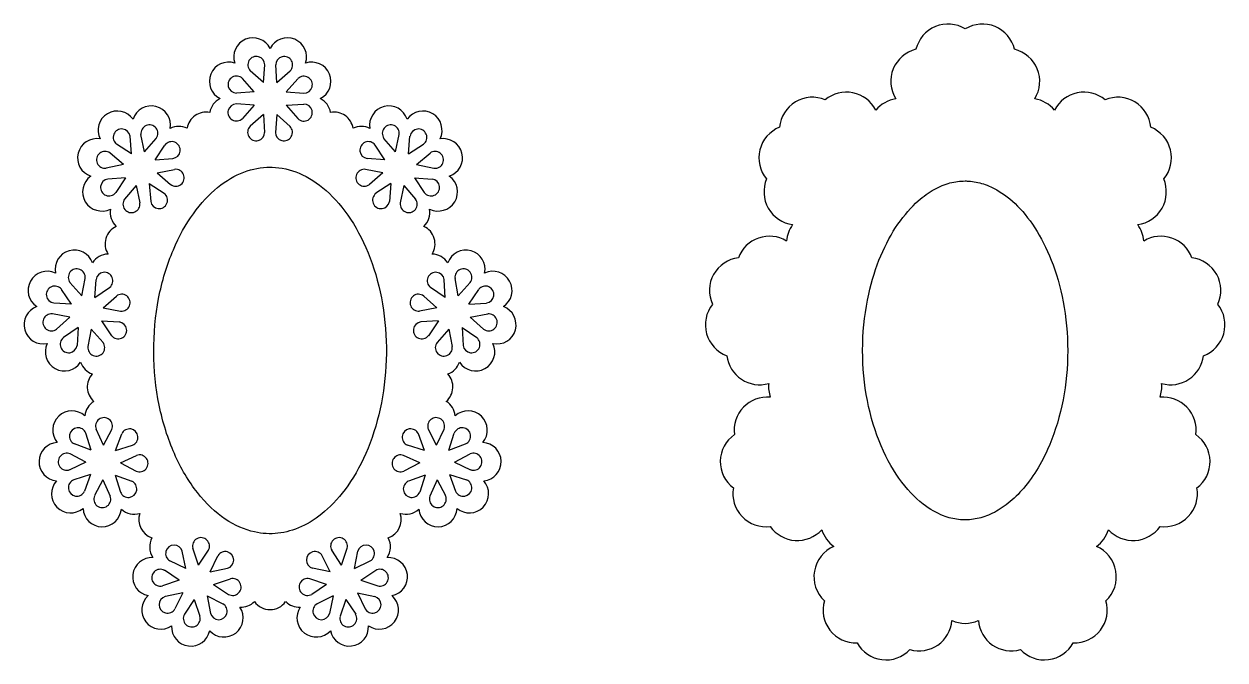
# Model space of a CAD drawing. Extents: x -287 to 212, y -395 to -133.
# Drawn here: x -267.6 to -93.2, y -395.3 to -303 of the extents above; entities that cross this region are included whole.
import ezdxf

# ---------------------------------------------------------------- set-up
doc = ezdxf.new("R2010")
doc.units = 0
doc.layers.get('0').update_dxf_attribs({"linetype": 'CONTINUOUS'})

msp = doc.modelspace()

# ---------------------------------------------------------------- linework, layer by layer
for p, q in [((-232.84, -311.49), (-234.77, -309.78)), ((-232.84, -311.49), (-232.66, -308.92)), ((-230.92, -311.49), (-231.07, -308.92)), ((-230.92, -311.49), (-228.97, -309.8)), ((-234.2, -312.86), (-235.9, -310.91)), ((-229.56, -312.86), (-227.85, -310.93)), ((-234.2, -312.86), (-236.78, -313.01)), ((-229.56, -312.86), (-226.98, -313.04)), ((-234.2, -314.78), (-236.78, -314.6)), ((-234.2, -314.78), (-235.91, -316.71)), ((-229.56, -314.78), (-226.98, -314.63)), ((-229.56, -314.78), (-227.86, -316.73)), ((-232.84, -316.14), (-234.79, -317.83)), ((-232.84, -316.14), (-232.69, -318.72)), ((-230.92, -316.14), (-231.1, -318.72)), ((-230.92, -316.14), (-228.99, -317.85)), ((-250.11, -321.57), (-250.64, -319.04)), ((-213.67, -321.57), (-213.14, -319.04)), ((-252.02, -321.85), (-254.18, -320.44)), ((-252.02, -321.85), (-252.22, -319.28)), ((-250.11, -321.57), (-248.43, -319.61)), ((-248.57, -322.71), (-247.16, -320.56)), ((-215.22, -322.71), (-216.63, -320.56)), ((-213.67, -321.57), (-215.35, -319.61)), ((-211.77, -321.85), (-211.57, -319.28)), ((-211.77, -321.85), (-209.61, -320.44)), ((-253.16, -323.4), (-255.12, -321.72)), ((-248.57, -322.71), (-246, -322.52)), ((-215.22, -322.71), (-217.79, -322.52)), ((-210.62, -323.4), (-208.66, -321.72)), ((-253.16, -323.4), (-255.69, -323.93)), ((-248.29, -324.62), (-245.76, -324.09)), ((-215.5, -324.62), (-218.02, -324.09)), ((-210.62, -323.4), (-208.1, -323.93)), ((-252.88, -325.3), (-255.46, -325.5)), ((-252.88, -325.3), (-254.29, -327.46)), ((-249.43, -326.16), (-249.23, -328.74)), ((-249.43, -326.16), (-247.27, -327.57)), ((-248.29, -324.62), (-246.33, -326.3)), ((-215.5, -324.62), (-217.46, -326.3)), ((-214.35, -326.16), (-216.51, -327.57)), ((-214.35, -326.16), (-214.55, -328.74)), ((-210.9, -325.3), (-209.49, -327.46)), ((-210.9, -325.3), (-208.33, -325.5)), ((-251.34, -326.45), (-253.02, -328.41)), ((-251.34, -326.45), (-250.81, -328.97)), ((-212.45, -326.45), (-212.98, -328.97)), ((-212.45, -326.45), (-210.77, -328.41)), ((-259.23, -342.45), (-258.75, -339.92)), ((-257.32, -342.68), (-257.17, -340.11)), ((-206.46, -342.68), (-206.61, -340.11)), ((-204.55, -342.45), (-205.03, -339.92)), ((-260.74, -343.64), (-262.2, -341.51)), ((-259.23, -342.45), (-260.95, -340.53)), ((-257.32, -342.68), (-255.19, -341.23)), ((-206.46, -342.68), (-208.6, -341.23)), ((-204.55, -342.45), (-202.84, -340.53)), ((-203.04, -343.64), (-201.59, -341.51)), ((-260.74, -343.64), (-263.32, -343.5)), ((-256.13, -344.19), (-254.2, -342.48)), ((-207.65, -344.19), (-209.58, -342.48)), ((-203.04, -343.64), (-200.47, -343.5)), ((-260.97, -345.56), (-263.51, -345.07)), ((-256.13, -344.19), (-253.6, -344.67)), ((-207.65, -344.19), (-210.19, -344.67)), ((-202.81, -345.56), (-200.28, -345.07)), ((-260.97, -345.56), (-262.9, -347.27)), ((-259.78, -347.07), (-261.91, -348.52)), ((-259.78, -347.07), (-259.93, -349.64)), ((-256.36, -346.1), (-254.9, -348.24)), ((-256.36, -346.1), (-253.78, -346.25)), ((-207.43, -346.1), (-210, -346.25)), ((-207.43, -346.1), (-208.88, -348.24)), ((-204, -347.07), (-201.87, -348.52)), ((-204, -347.07), (-203.86, -349.64)), ((-202.81, -345.56), (-200.89, -347.27)), ((-257.87, -347.29), (-258.35, -349.83)), ((-257.87, -347.29), (-256.15, -349.22)), ((-205.92, -347.29), (-207.63, -349.22)), ((-205.92, -347.29), (-205.43, -349.83)), ((-257.88, -364.85), (-258.65, -362.38)), ((-256.08, -364.15), (-257.17, -361.81)), ((-256.08, -364.15), (-254.89, -361.86)), ((-254.32, -364.92), (-253.43, -362.5)), ((-209.46, -364.92), (-210.35, -362.5)), ((-207.7, -364.15), (-208.9, -361.86)), ((-207.7, -364.15), (-206.62, -361.81)), ((-205.91, -364.85), (-205.14, -362.38)), ((-257.88, -364.85), (-260.3, -363.96)), ((-254.32, -364.92), (-251.86, -364.15)), ((-209.46, -364.92), (-211.93, -364.15)), ((-205.91, -364.85), (-203.49, -363.96)), ((-258.65, -366.61), (-260.93, -365.41)), ((-253.62, -366.71), (-251.28, -365.63)), ((-210.16, -366.71), (-212.5, -365.63)), ((-205.13, -366.61), (-202.85, -365.41)), ((-258.65, -366.61), (-260.99, -367.69)), ((-253.62, -366.71), (-251.34, -367.91)), ((-210.16, -366.71), (-212.45, -367.91)), ((-205.13, -366.61), (-202.79, -367.69)), ((-257.95, -368.4), (-260.41, -369.17)), ((-257.95, -368.4), (-258.84, -370.82)), ((-256.19, -369.17), (-257.38, -371.46)), ((-256.19, -369.17), (-255.1, -371.52)), ((-254.39, -368.47), (-251.97, -369.37)), ((-254.39, -368.47), (-253.62, -370.94)), ((-209.39, -368.47), (-211.81, -369.37)), ((-209.39, -368.47), (-210.16, -370.94)), ((-207.6, -369.17), (-208.68, -371.52)), ((-207.6, -369.17), (-206.4, -371.46)), ((-205.84, -368.4), (-203.37, -369.17)), ((-205.84, -368.4), (-204.94, -370.82)), ((-244.13, -382.06), (-244.64, -379.53)), ((-242.27, -381.55), (-243.11, -379.11)), ((-242.27, -381.55), (-240.84, -379.4)), ((-240.6, -382.5), (-239.46, -380.19)), ((-223.18, -382.5), (-224.32, -380.19)), ((-221.51, -381.55), (-222.94, -379.4)), ((-221.51, -381.55), (-220.68, -379.11)), ((-219.65, -382.06), (-219.15, -379.53)), ((-244.13, -382.06), (-246.44, -380.92)), ((-219.65, -382.06), (-217.34, -380.92)), ((-245.08, -383.73), (-247.23, -382.3)), ((-240.6, -382.5), (-238.07, -382)), ((-240.09, -384.36), (-237.65, -383.53)), ((-223.69, -384.36), (-226.13, -383.53)), ((-223.18, -382.5), (-225.71, -382)), ((-218.7, -383.73), (-216.55, -382.3)), ((-245.08, -383.73), (-247.52, -384.57)), ((-240.09, -384.36), (-237.94, -385.79)), ((-223.69, -384.36), (-225.84, -385.79)), ((-218.7, -383.73), (-216.26, -384.57)), ((-244.57, -385.59), (-247.1, -386.1)), ((-244.57, -385.59), (-245.71, -387.9)), ((-242.9, -386.54), (-244.33, -388.69)), ((-242.9, -386.54), (-242.07, -388.98)), ((-241.04, -386.03), (-238.73, -387.17)), ((-241.04, -386.03), (-240.54, -388.56)), ((-222.74, -386.03), (-225.05, -387.17)), ((-222.74, -386.03), (-223.25, -388.56)), ((-220.88, -386.54), (-221.72, -388.98)), ((-220.88, -386.54), (-219.45, -388.69)), ((-219.21, -385.59), (-216.68, -386.1)), ((-219.21, -385.59), (-218.07, -387.9))]:
    msp.add_line(p, q)
for centre, radius, start, end in [((-133.43, -307.79), 4.79, 58.5868, 166.4132), ((-128.43, -307.79), 4.79, 13.5868, 121.4132), ((-234.38, -307.79), 2.79, 26.5672, 198.4328), ((-229.38, -307.79), 2.79, 341.5672, 153.4328), ((-136.96, -311.32), 4.79, 103.5868, 211.7577), ((-124.9, -311.32), 4.79, 328.1877, 76.4132), ((-237.91, -311.32), 2.79, 71.5672, 243.4328), ((-233.89, -308.92), 1.23, 359.9632, 224.5637), ((-229.84, -308.93), 1.23, 314.9632, 179.5637), ((-225.85, -311.32), 2.79, 296.5672, 108.4328), ((-236.77, -311.78), 1.23, 44.9632, 269.5637), ((-226.98, -311.8), 1.23, 269.9632, 134.5637), ((-237.91, -316.32), 2.79, 116.5672, 169.9247), ((-225.85, -316.32), 2.79, 10.171, 63.4328), ((-153.13, -318.41), 4.79, 67.0097, 174.8361), ((-148.19, -317.67), 4.79, 27.0656, 129.8361), ((-140.24, -318.57), 4.79, 99.5276, 140.0824), ((-121.64, -318.57), 4.79, 39.9176, 80.1959), ((-113.69, -317.67), 4.79, 50.1639, 152.9344), ((-108.75, -318.41), 4.79, 5.1639, 112.9903), ((-254.08, -318.41), 2.79, 34.9901, 206.8556), ((-249.14, -317.67), 2.79, 349.9901, 161.8556), ((-236.78, -315.83), 1.23, 89.9632, 314.5637), ((-226.99, -315.86), 1.23, 224.9632, 89.5637), ((-214.65, -317.67), 2.79, 18.1444, 190.0099), ((-209.7, -318.41), 2.79, 333.1444, 145.0099), ((-241.19, -318.57), 2.79, 79.0184, 170.706), ((-222.59, -318.57), 2.79, 9.294, 100.475), ((-253.44, -319.46), 1.23, 8.386, 232.9865), ((-249.42, -318.87), 1.23, 323.386, 187.9865), ((-245.12, -320.65), 2.79, 65.1111, 116.8556), ((-233.92, -318.71), 1.23, 134.9632, 359.5637), ((-229.87, -318.72), 1.23, 179.9632, 44.5637), ((-218.66, -320.65), 2.79, 63.1444, 114.8889), ((-214.36, -318.87), 1.23, 352.0135, 216.614), ((-210.35, -319.46), 1.23, 307.0135, 171.614), ((-156.11, -322.42), 4.79, 112.0097, 219.8361), ((-105.77, -322.42), 4.79, 320.1639, 67.9903), ((-257.06, -322.42), 2.79, 79.9901, 251.8556), ((-246.17, -321.3), 1.23, 278.386, 142.9865), ((-217.61, -321.3), 1.23, 37.0135, 261.614), ((-206.73, -322.42), 2.79, 288.1444, 100.0099), ((-255.86, -322.71), 1.23, 53.386, 277.9865), ((-207.93, -322.71), 1.23, 262.0135, 126.614), ((-245.59, -325.31), 1.23, 233.386, 97.9865), ((-218.19, -325.31), 1.23, 82.0135, 306.614), ((-256.33, -327.36), 2.79, 124.9901, 296.8556), ((-255.28, -326.72), 1.23, 98.386, 322.9865), ((-208.51, -326.72), 1.23, 217.0135, 81.614), ((-207.46, -327.36), 2.79, 243.1444, 55.0099), ((-155.37, -327.36), 4.79, 157.0097, 262.4713), ((-106.51, -327.36), 4.79, 277.5287, 22.9903), ((-248.01, -328.56), 1.23, 188.386, 52.9865), ((-215.77, -328.56), 1.23, 127.0135, 351.614), ((-252.03, -329.14), 1.23, 143.386, 7.9865), ((-211.76, -329.14), 1.23, 172.0135, 36.614), ((-252.31, -330.34), 2.79, 169.9901, 226.7198), ((-211.47, -330.34), 2.79, 313.2802, 10.0099), ((-253.06, -334.91), 2.79, 114.7003, 211.8866), ((-210.72, -334.91), 2.79, 328.1134, 65.2997), ((-152.11, -334.91), 4.79, 144.3058, 175.0019), ((-109.77, -334.91), 4.79, 4.9981, 35.6942), ((-159.37, -338.59), 4.79, 58.749, 159.6595), ((-102.51, -338.59), 4.79, 20.3405, 121.251), ((-260.32, -338.59), 2.79, 19.8136, 191.6791), ((-255.36, -339.18), 2.79, 91.4743, 146.6791), ((-208.42, -339.18), 2.79, 33.3209, 88.5257), ((-203.46, -338.59), 2.79, 348.3209, 160.1864), ((-163.29, -341.68), 4.79, 96.8331, 204.6595), ((-98.59, -341.68), 4.79, 335.3405, 83.1669), ((-264.25, -341.68), 2.79, 64.8136, 236.6791), ((-259.97, -339.77), 1.23, 353.2095, 217.81), ((-255.95, -340.26), 1.23, 308.2095, 172.81), ((-207.83, -340.26), 1.23, 7.19, 231.7905), ((-203.81, -339.77), 1.23, 322.19, 186.7905), ((-199.54, -341.68), 2.79, 303.3209, 115.1864), ((-263.16, -342.27), 1.23, 38.2095, 262.81), ((-200.62, -342.27), 1.23, 277.19, 141.7905), ((-253.45, -343.45), 1.23, 263.2095, 127.81), ((-210.33, -343.45), 1.23, 52.19, 276.7905), ((-264.83, -346.65), 2.79, 109.8136, 281.6791), ((-263.65, -346.3), 1.23, 83.2095, 307.81), ((-200.13, -346.3), 1.23, 232.19, 96.7905), ((-198.95, -346.65), 2.79, 258.3209, 70.1864), ((-163.88, -346.65), 4.79, 141.8331, 249.6595), ((-98, -346.65), 4.79, 290.3405, 38.1669), ((-253.94, -347.47), 1.23, 218.2095, 82.81), ((-209.85, -347.47), 1.23, 97.19, 321.7905), ((-261.15, -349.49), 1.23, 128.2095, 352.81), ((-202.63, -349.49), 1.23, 187.19, 51.7905), ((-261.74, -350.57), 2.79, 154.8136, 326.6791), ((-257.13, -349.97), 1.23, 173.2095, 37.81), ((-206.66, -349.97), 1.23, 142.19, 6.7905), ((-202.04, -350.57), 2.79, 213.3209, 25.1864), ((-256.78, -351.16), 2.79, 199.8136, 250.3446), ((-207.01, -351.16), 2.79, 289.6554, 340.1864), ((-160.79, -350.57), 4.79, 186.8331, 285.9768), ((-101.09, -350.57), 4.79, 254.0232, 353.1669), ((-255.65, -355.67), 2.79, 137.6726, 228.8475), ((-208.13, -355.67), 2.79, 311.1525, 42.3274), ((-154.7, -355.67), 4.79, 174.1229, 198.3958), ((-107.18, -355.67), 4.79, 341.6042, 5.8771), ((-159.7, -361.95), 4.79, 84.5564, 187.7498), ((-102.18, -361.95), 4.79, 352.2502, 95.4436), ((-260.66, -361.95), 2.79, 47.9039, 219.7694), ((-256, -360.13), 2.79, 122.2177, 174.7694), ((-207.78, -360.13), 2.79, 5.2306, 57.7823), ((-203.13, -361.95), 2.79, 320.2306, 132.0961), ((-256.01, -361.37), 1.23, 336.2998, 200.9003), ((-207.77, -361.37), 1.23, 339.0997, 203.7002), ((-259.79, -362.83), 1.23, 21.2998, 245.9003), ((-252.31, -363), 1.23, 291.2998, 155.9003), ((-211.48, -363), 1.23, 24.0997, 248.7002), ((-203.99, -362.83), 1.23, 294.0997, 158.7002), ((-161.71, -366.53), 4.79, 124.9234, 232.7498), ((-100.17, -366.53), 4.79, 307.2502, 55.0766), ((-262.66, -366.53), 2.79, 92.9039, 264.7694), ((-201.12, -366.53), 2.79, 275.2306, 87.0961), ((-261.43, -366.54), 1.23, 66.2998, 290.9003), ((-250.84, -366.78), 1.23, 246.2998, 110.9003), ((-212.94, -366.78), 1.23, 69.0997, 293.7002), ((-202.35, -366.54), 1.23, 249.0997, 113.7002), ((-260.84, -371.18), 2.79, 137.9039, 309.7694), ((-259.96, -370.32), 1.23, 111.2998, 335.9003), ((-252.48, -370.49), 1.23, 201.2998, 65.9003), ((-211.31, -370.49), 1.23, 114.0997, 338.7002), ((-203.82, -370.32), 1.23, 204.0997, 68.7002), ((-202.94, -371.18), 2.79, 230.2306, 42.0961), ((-256.26, -371.96), 1.23, 156.2998, 20.9003), ((-207.53, -371.96), 1.23, 159.0997, 23.7002), ((-159.89, -371.18), 4.79, 169.9234, 277.7498), ((-101.99, -371.18), 4.79, 262.2502, 10.0766), ((-256.27, -373.19), 2.79, 182.9039, 354.7694), ((-251.61, -371.37), 2.79, 227.9039, 286.8592), ((-248.16, -374.94), 2.79, 161.3211, 251.1586), ((-215.63, -374.94), 2.79, 288.8414, 18.6789), ((-212.17, -371.37), 2.79, 253.1408, 312.0961), ((-207.52, -373.19), 2.79, 185.2306, 357.0961), ((-155.32, -373.19), 4.79, 214.9234, 317.762), ((-147.21, -374.94), 4.79, 197.8887, 234.3078), ((-114.67, -374.94), 4.79, 305.6922, 342.1113), ((-106.56, -373.19), 4.79, 222.238, 325.0766), ((-246.59, -378.89), 2.79, 151.9889, 213.7921), ((-241.92, -378.79), 1.23, 330.3225, 194.923), ((-221.87, -378.79), 1.23, 345.077, 209.6775), ((-217.19, -378.89), 2.79, 326.2079, 28.0111), ((-245.83, -379.86), 1.23, 15.3225, 239.923), ((-238.4, -380.81), 1.23, 285.3225, 149.923), ((-225.39, -380.81), 1.23, 30.077, 254.6775), ((-217.96, -379.86), 1.23, 300.077, 164.6775), ((-148.11, -383.24), 4.79, 113.2146, 226.7726), ((-113.77, -383.24), 4.79, 313.2274, 66.7854), ((-249.06, -383.24), 2.79, 86.9266, 258.7921), ((-214.72, -383.24), 2.79, 281.2079, 93.0734), ((-247.84, -383.38), 1.23, 60.3225, 284.923), ((-237.33, -384.72), 1.23, 240.3225, 104.923), ((-226.45, -384.72), 1.23, 75.077, 299.6775), ((-215.94, -383.38), 1.23, 255.077, 119.6775), ((-247.74, -388.05), 2.79, 131.9266, 303.7921), ((-246.78, -387.29), 1.23, 105.3225, 329.923), ((-239.35, -388.24), 1.23, 195.3225, 59.923), ((-236.11, -384.86), 2.79, 266.9266, 314.5192), ((-231.89, -385.21), 2.79, 216.0209, 323.9791), ((-227.67, -384.86), 2.79, 225.4808, 273.0734), ((-224.44, -388.24), 1.23, 120.077, 344.6775), ((-217.01, -387.29), 1.23, 210.077, 74.6775), ((-216.04, -388.05), 2.79, 236.2079, 48.0734), ((-146.79, -388.05), 4.79, 163.9461, 271.7726), ((-115.09, -388.05), 4.79, 268.2274, 16.0539), ((-243.26, -389.3), 1.23, 150.3225, 14.923), ((-238.58, -389.2), 2.79, 221.9266, 33.7921), ((-225.2, -389.2), 2.79, 146.2079, 318.0734), ((-220.53, -389.3), 1.23, 165.077, 29.6775), ((-243.4, -390.52), 2.79, 176.9266, 348.7921), ((-220.39, -390.52), 2.79, 191.2079, 3.0734), ((-137.63, -389.2), 4.79, 253.9461, 355.1948), ((-130.94, -385.21), 4.79, 246.4872, 293.5112), ((-124.25, -389.2), 4.79, 184.8058, 286.0539), ((-142.45, -390.52), 4.79, 208.9461, 316.7726), ((-119.43, -390.52), 4.79, 223.2274, 331.0539)]:
    msp.add_arc(centre, radius, start, end)
for points, knots in [([(-231.89, -323.78), (-233.16, -323.78), (-234.43, -324.01), (-236.98, -324.98), (-238.27, -325.72), (-240.75, -327.73), (-241.94, -329.01), (-244.13, -332.05), (-245.11, -333.81), (-246.86, -337.92), (-247.59, -340.32), (-248.56, -345.34), (-248.8, -347.97), (-248.77, -353.22), (-248.5, -355.84), (-247.48, -360.84), (-246.73, -363.22), (-244.84, -367.51), (-243.71, -369.42), (-241.19, -372.62), (-239.81, -373.9), (-237, -375.81), (-235.57, -376.42), (-233.01, -376.99), (-231.88, -377.05), (-229.62, -376.8), (-228.48, -376.48), (-226.2, -375.44), (-225.07, -374.72), (-222.79, -372.77), (-221.65, -371.51), (-219.49, -368.44), (-218.49, -366.6), (-216.83, -362.54), (-216.18, -360.32), (-215.28, -355.68), (-215.03, -353.26), (-214.98, -348.41), (-215.17, -345.98), (-215.97, -341.29), (-216.57, -339.04), (-218.15, -334.89), (-219.11, -332.99), (-221.28, -329.69), (-222.49, -328.29), (-225.02, -326.05), (-226.34, -325.22), (-228.97, -324.11), (-230.28, -323.82), (-231.69, -323.78), (-231.79, -323.78), (-231.89, -323.78)], [0, 0, 0, 0, 0.253277, 0.253277, 0.506554, 0.506554, 0.759831, 0.759831, 1.013108, 1.013108, 1.295787, 1.295787, 1.578466, 1.578466, 1.861144, 1.861144, 2.143823, 2.143823, 2.426502, 2.426502, 2.709181, 2.709181, 2.991859, 2.991859, 3.217718, 3.217718, 3.443576, 3.443576, 3.669435, 3.669435, 3.912533, 3.912533, 4.173728, 4.173728, 4.434923, 4.434923, 4.696118, 4.696118, 4.957313, 4.957313, 5.218508, 5.218508, 5.479703, 5.479703, 5.740898, 5.740898, 6.002093, 6.002093, 6.263288, 6.263288, 6.283185, 6.283185, 6.283185, 6.283185]), ([(-130.94, -325.78), (-131.67, -325.78), (-132.4, -325.87), (-133.89, -326.27), (-134.65, -326.58), (-136.2, -327.44), (-136.98, -327.99), (-138.77, -329.57), (-139.77, -330.7), (-141.62, -333.38), (-142.47, -334.93), (-143.91, -338.35), (-144.51, -340.23), (-145.46, -344.52), (-145.76, -346.97), (-145.88, -351.91), (-145.7, -354.39), (-144.9, -359.15), (-144.26, -361.42), (-142.64, -365.55), (-141.65, -367.39), (-139.45, -370.49), (-138.26, -371.74), (-136.06, -373.45), (-135.07, -374), (-133.36, -374.67), (-132.63, -374.85), (-131.19, -375.01), (-130.47, -375), (-129.02, -374.79), (-128.29, -374.6), (-126.8, -373.97), (-126.03, -373.55), (-124.5, -372.45), (-123.73, -371.78), (-122.24, -370.18), (-121.52, -369.26), (-120.16, -367.17), (-119.53, -366.02), (-118.1, -362.84), (-117.4, -360.69), (-116.41, -356.15), (-116.12, -353.74), (-116, -348.92), (-116.17, -346.48), (-116.92, -341.97), (-117.47, -339.87), (-118.83, -336.17), (-119.62, -334.54), (-121.37, -331.67), (-122.33, -330.44), (-124.32, -328.42), (-125.35, -327.63), (-127.1, -326.64), (-127.84, -326.33), (-129.27, -325.92), (-129.97, -325.81), (-130.76, -325.78), (-130.85, -325.78), (-130.94, -325.78)], [0, 0, 0, 0, 0.180762, 0.180762, 0.361524, 0.361524, 0.542286, 0.542286, 0.780096, 0.780096, 1.017906, 1.017906, 1.255716, 1.255716, 1.535292, 1.535292, 1.814869, 1.814869, 2.094445, 2.094445, 2.374022, 2.374022, 2.653598, 2.653598, 2.884098, 2.884098, 3.06201, 3.06201, 3.239922, 3.239922, 3.417834, 3.417834, 3.595746, 3.595746, 3.773658, 3.773658, 3.95157, 3.95157, 4.129482, 4.129482, 4.403064, 4.403064, 4.676645, 4.676645, 4.950226, 4.950226, 5.206279, 5.206279, 5.442198, 5.442198, 5.678117, 5.678117, 5.914036, 5.914036, 6.087718, 6.087718, 6.261399, 6.261399, 6.283185, 6.283185, 6.283185, 6.283185])]:
    msp.add_open_spline(points, degree=3, knots=knots)

doc.saveas('drawing.dxf')
